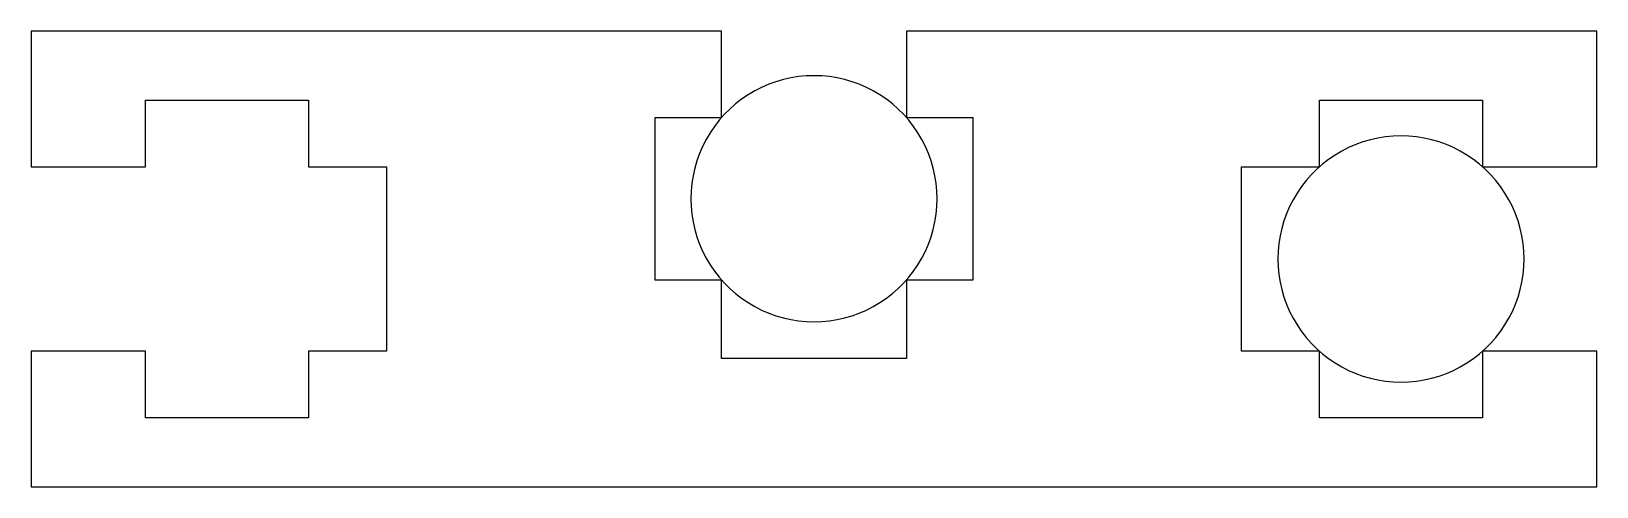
# Model space of a CAD drawing. Header units: metres. Extents: x -13 to 13, y -65 to 65.
# Drawn here: x -12.7 to 12.7, y -64.95 to -57.55 of the extents above.
import ezdxf

# ---------------------------------------------------------------- set-up
doc = ezdxf.new("R2010")
doc.units = ezdxf.units.M

msp = doc.modelspace()

# ---------------------------------------------------------------- linework, layer by layer
for p, q in [((-1.4986, -57.5543), (-12.7, -57.5543)), ((-12.7, -57.5543), (-12.7, -59.7514)), ((-1.4986, -58.9513), (-1.4986, -57.5543)), ((12.7, -57.5543), (1.4986, -57.5543)), ((1.4986, -57.5543), (1.4986, -58.9513)), ((12.7, -59.7514), (12.7, -57.5543)), ((-0.735352, -58.4148), (-0.850525, -58.4646)), ((-0.617279, -58.3723), (-0.735352, -58.4148)), ((-0.496765, -58.3373), (-0.617279, -58.3723)), ((-0.374298, -58.3099), (-0.496765, -58.3373)), ((-0.250351, -58.2903), (-0.374298, -58.3099)), ((-0.125427, -58.2785), (-0.250351, -58.2903)), ((0, -58.2745), (-0.125427, -58.2785)), ((0.125427, -58.2785), (0, -58.2745)), ((0.250351, -58.2903), (0.125427, -58.2785)), ((0.374298, -58.3099), (0.250351, -58.2903)), ((0.496765, -58.3373), (0.374298, -58.3099)), ((0.617279, -58.3723), (0.496765, -58.3373)), ((0.735352, -58.4148), (0.617279, -58.3723)), ((0.850525, -58.4646), (0.735352, -58.4148)), ((-10.8458, -59.7514), (-10.8458, -58.6719)), ((-10.8458, -58.6719), (-8.20421, -58.6719)), ((-8.20421, -58.6719), (-8.20421, -59.7514)), ((-1.17413, -58.656), (-1.2733, -58.7329)), ((-1.07034, -58.5855), (-1.17413, -58.656)), ((-0.962326, -58.5216), (-1.07034, -58.5855)), ((-0.850525, -58.4646), (-0.962326, -58.5216)), ((0.962326, -58.5216), (0.850525, -58.4646)), ((1.07034, -58.5855), (0.962326, -58.5216)), ((1.17413, -58.656), (1.07034, -58.5855)), ((1.2733, -58.7329), (1.17413, -58.656)), ((8.20421, -59.7514), (8.20421, -58.6719)), ((8.20421, -58.6719), (10.8458, -58.6719)), ((10.8458, -58.6719), (10.8458, -59.7514)), ((-1.45616, -58.9047), (-1.53915, -58.9988)), ((-1.36743, -58.8159), (-1.45616, -58.9047)), ((-1.2733, -58.7329), (-1.36743, -58.8159)), ((1.36743, -58.8159), (1.2733, -58.7329)), ((1.45616, -58.9047), (1.36743, -58.8159)), ((1.53915, -58.9988), (1.45616, -58.9047)), ((-2.57809, -61.5929), (-2.57809, -58.9513)), ((-2.57809, -58.9513), (-1.4986, -58.9513)), ((-1.61607, -59.098), (-1.6866, -59.2018)), ((-1.53915, -58.9988), (-1.61607, -59.098)), ((1.4986, -58.9513), (2.57809, -58.9513)), ((1.61607, -59.098), (1.53915, -58.9988)), ((1.6866, -59.2018), (1.61607, -59.098)), ((2.57809, -58.9513), (2.57809, -61.5929)), ((-1.80745, -59.4216), (-1.8573, -59.5367)), ((-1.75049, -59.3098), (-1.80745, -59.4216)), ((-1.6866, -59.2018), (-1.75049, -59.3098)), ((1.75049, -59.3098), (1.6866, -59.2018)), ((1.80745, -59.4216), (1.75049, -59.3098)), ((1.8573, -59.5367), (1.80745, -59.4216)), ((8.78964, -59.3927), (8.67447, -59.4426)), ((8.9077, -59.3502), (8.78964, -59.3927)), ((9.02821, -59.3152), (8.9077, -59.3502)), ((9.15068, -59.2878), (9.02821, -59.3152)), ((9.27463, -59.2682), (9.15068, -59.2878)), ((9.39957, -59.2564), (9.27463, -59.2682)), ((9.52499, -59.2524), (9.39957, -59.2564)), ((9.65042, -59.2564), (9.52499, -59.2524)), ((9.77536, -59.2682), (9.65042, -59.2564)), ((9.89931, -59.2878), (9.77536, -59.2682)), ((10.0218, -59.3152), (9.89931, -59.2878)), ((10.1423, -59.3502), (10.0218, -59.3152)), ((10.2603, -59.3927), (10.1423, -59.3502)), ((10.3755, -59.4426), (10.2603, -59.3927)), ((-1.8998, -59.6548), (-1.93481, -59.7753)), ((-1.8573, -59.5367), (-1.8998, -59.6548)), ((1.8998, -59.6548), (1.8573, -59.5367)), ((1.93481, -59.7753), (1.8998, -59.6548)), ((8.35085, -59.6339), (8.25169, -59.7108)), ((8.45464, -59.5634), (8.35085, -59.6339)), ((8.56265, -59.4995), (8.45464, -59.5634)), ((8.67447, -59.4426), (8.56265, -59.4995)), ((10.4873, -59.4995), (10.3755, -59.4426)), ((10.5954, -59.5634), (10.4873, -59.4995)), ((10.6991, -59.6339), (10.5954, -59.5634)), ((10.7983, -59.7108), (10.6991, -59.6339)), ((-12.7, -59.7514), (-10.8458, -59.7514)), ((-8.20421, -59.7514), (-6.9342, -59.7514)), ((-6.9342, -59.7514), (-6.9342, -62.7486)), ((-1.96219, -59.8978), (-1.98181, -60.0217)), ((-1.93481, -59.7753), (-1.96219, -59.8978)), ((1.96219, -59.8978), (1.93481, -59.7753)), ((1.98181, -60.0217), (1.96219, -59.8978)), ((6.9342, -62.7486), (6.9342, -59.7514)), ((6.9342, -59.7514), (8.20421, -59.7514)), ((8.06882, -59.8826), (7.98584, -59.9767)), ((8.15756, -59.7938), (8.06882, -59.8826)), ((8.25169, -59.7108), (8.15756, -59.7938)), ((10.8924, -59.7938), (10.7983, -59.7108)), ((10.8458, -59.7514), (12.7, -59.7514)), ((10.9812, -59.8826), (10.8924, -59.7938)), ((11.0641, -59.9767), (10.9812, -59.8826)), ((-1.99362, -60.1467), (-1.99757, -60.2721)), ((-1.98181, -60.0217), (-1.99362, -60.1467)), ((1.99362, -60.1467), (1.98181, -60.0217)), ((1.99757, -60.2721), (1.99362, -60.1467)), ((7.83838, -60.1797), (7.77451, -60.2877)), ((7.90892, -60.0759), (7.83838, -60.1797)), ((7.98584, -59.9767), (7.90892, -60.0759)), ((11.1411, -60.0759), (11.0641, -59.9767)), ((11.2116, -60.1797), (11.1411, -60.0759)), ((11.2755, -60.2877), (11.2116, -60.1797)), ((-1.99757, -60.2721), (-1.99362, -60.3975)), ((-1.99362, -60.3975), (-1.98181, -60.5225)), ((1.98181, -60.5225), (1.99362, -60.3975)), ((1.99362, -60.3975), (1.99757, -60.2721)), ((7.71753, -60.3995), (7.66769, -60.5146)), ((7.77451, -60.2877), (7.71753, -60.3995)), ((11.3325, -60.3995), (11.2755, -60.2877)), ((11.3823, -60.5146), (11.3325, -60.3995)), ((-1.98181, -60.5225), (-1.96219, -60.6464)), ((-1.96219, -60.6464), (-1.93481, -60.7689)), ((1.93481, -60.7689), (1.96219, -60.6464)), ((1.96219, -60.6464), (1.98181, -60.5225)), ((7.62518, -60.6327), (7.59018, -60.7532)), ((7.66769, -60.5146), (7.62518, -60.6327)), ((11.4248, -60.6327), (11.3823, -60.5146)), ((11.4598, -60.7532), (11.4248, -60.6327)), ((-1.93481, -60.7689), (-1.8998, -60.8894)), ((-1.8998, -60.8894), (-1.8573, -61.0075)), ((1.8573, -61.0075), (1.8998, -60.8894)), ((1.8998, -60.8894), (1.93481, -60.7689)), ((7.56281, -60.8757), (7.54317, -60.9996)), ((7.59018, -60.7532), (7.56281, -60.8757)), ((11.4872, -60.8757), (11.4598, -60.7532)), ((11.5068, -60.9996), (11.4872, -60.8757)), ((-1.8573, -61.0075), (-1.80745, -61.1226)), ((-1.80745, -61.1226), (-1.75049, -61.2345)), ((1.75049, -61.2345), (1.80745, -61.1226)), ((1.80745, -61.1226), (1.8573, -61.0075)), ((7.53136, -61.1246), (7.52742, -61.25)), ((7.54317, -60.9996), (7.53136, -61.1246)), ((11.5186, -61.1246), (11.5068, -60.9996)), ((11.5226, -61.25), (11.5186, -61.1246)), ((-1.75049, -61.2345), (-1.6866, -61.3425)), ((-1.6866, -61.3425), (-1.61607, -61.4462)), ((-1.61607, -61.4462), (-1.53915, -61.5454)), ((1.53915, -61.5454), (1.61607, -61.4462)), ((1.61607, -61.4462), (1.6866, -61.3425)), ((1.6866, -61.3425), (1.75049, -61.2345)), ((7.52742, -61.25), (7.53136, -61.3754)), ((7.53136, -61.3754), (7.54317, -61.5004)), ((11.5068, -61.5004), (11.5186, -61.3754)), ((11.5186, -61.3754), (11.5226, -61.25)), ((-1.4986, -61.5929), (-2.57809, -61.5929)), ((-1.53915, -61.5454), (-1.45616, -61.6395)), ((-1.4986, -62.8629), (-1.4986, -61.5929)), ((-1.45616, -61.6395), (-1.36743, -61.7283)), ((1.36743, -61.7283), (1.45616, -61.6395)), ((1.45616, -61.6395), (1.53915, -61.5454)), ((2.57809, -61.5929), (1.4986, -61.5929)), ((1.4986, -61.5929), (1.4986, -62.8629)), ((7.54317, -61.5004), (7.56281, -61.6243)), ((7.56281, -61.6243), (7.59018, -61.7468)), ((11.4598, -61.7468), (11.4872, -61.6243)), ((11.4872, -61.6243), (11.5068, -61.5004)), ((-1.36743, -61.7283), (-1.2733, -61.8112)), ((-1.2733, -61.8112), (-1.17413, -61.8882)), ((-1.17413, -61.8882), (-1.07034, -61.9587)), ((-1.07034, -61.9587), (-0.962326, -62.0226)), ((0.962326, -62.0226), (1.07034, -61.9587)), ((1.07034, -61.9587), (1.17413, -61.8882)), ((1.17413, -61.8882), (1.2733, -61.8112)), ((1.2733, -61.8112), (1.36743, -61.7283)), ((7.59018, -61.7468), (7.62518, -61.8673)), ((7.62518, -61.8673), (7.66769, -61.9854)), ((11.3823, -61.9854), (11.4248, -61.8673)), ((11.4248, -61.8673), (11.4598, -61.7468)), ((-0.962326, -62.0226), (-0.850525, -62.0796)), ((-0.850525, -62.0796), (-0.735352, -62.1294)), ((-0.735352, -62.1294), (-0.617279, -62.1719)), ((-0.617279, -62.1719), (-0.496765, -62.2069)), ((-0.496765, -62.2069), (-0.374298, -62.2343)), ((0.374298, -62.2343), (0.496765, -62.2069)), ((0.496765, -62.2069), (0.617279, -62.1719)), ((0.617279, -62.1719), (0.735352, -62.1294)), ((0.735352, -62.1294), (0.850525, -62.0796)), ((0.850525, -62.0796), (0.962326, -62.0226)), ((7.66769, -61.9854), (7.71753, -62.1005)), ((7.71753, -62.1005), (7.77451, -62.2123)), ((7.77451, -62.2123), (7.83838, -62.3203)), ((11.2116, -62.3203), (11.2755, -62.2123)), ((11.2755, -62.2123), (11.3325, -62.1005)), ((11.3325, -62.1005), (11.3823, -61.9854)), ((-0.374298, -62.2343), (-0.250351, -62.2539)), ((-0.250351, -62.2539), (-0.125427, -62.2657)), ((-0.125427, -62.2657), (0, -62.2697)), ((0, -62.2697), (0.125427, -62.2657)), ((0.125427, -62.2657), (0.250351, -62.2539)), ((0.250351, -62.2539), (0.374298, -62.2343)), ((7.83838, -62.3203), (7.90892, -62.4241)), ((7.90892, -62.4241), (7.98584, -62.5233)), ((11.0641, -62.5233), (11.1411, -62.4241)), ((11.1411, -62.4241), (11.2116, -62.3203)), ((7.98584, -62.5233), (8.06882, -62.6174)), ((8.06882, -62.6174), (8.15756, -62.7062)), ((8.15756, -62.7062), (8.25169, -62.7892)), ((10.7983, -62.7892), (10.8924, -62.7062)), ((10.8924, -62.7062), (10.9812, -62.6174)), ((10.9812, -62.6174), (11.0641, -62.5233)), ((-10.8458, -62.7486), (-12.7, -62.7486)), ((-12.7, -62.7486), (-12.7, -64.9457)), ((-10.8458, -63.8281), (-10.8458, -62.7486)), ((-6.9342, -62.7486), (-8.20421, -62.7486)), ((-8.20421, -62.7486), (-8.20421, -63.8281)), ((1.4986, -62.8629), (-1.4986, -62.8629)), ((8.20421, -62.7486), (6.9342, -62.7486)), ((8.20421, -63.8281), (8.20421, -62.7486)), ((8.25169, -62.7892), (8.35085, -62.8661)), ((8.35085, -62.8661), (8.45464, -62.9366)), ((8.45464, -62.9366), (8.56265, -63.0005)), ((10.4873, -63.0005), (10.5954, -62.9366)), ((10.5954, -62.9366), (10.6991, -62.8661)), ((10.6991, -62.8661), (10.7983, -62.7892)), ((12.7, -62.7486), (10.8458, -62.7486)), ((10.8458, -62.7486), (10.8458, -63.8281)), ((12.7, -64.9457), (12.7, -62.7486)), ((8.56265, -63.0005), (8.67447, -63.0574)), ((8.67447, -63.0574), (8.78964, -63.1073)), ((8.78964, -63.1073), (8.9077, -63.1498)), ((8.9077, -63.1498), (9.02821, -63.1848)), ((9.02821, -63.1848), (9.15068, -63.2122)), ((9.15068, -63.2122), (9.27463, -63.2318)), ((9.27463, -63.2318), (9.39957, -63.2436)), ((9.39957, -63.2436), (9.52499, -63.2476)), ((9.52499, -63.2476), (9.65042, -63.2436)), ((9.65042, -63.2436), (9.77536, -63.2318)), ((9.77536, -63.2318), (9.89931, -63.2122)), ((9.89931, -63.2122), (10.0218, -63.1848)), ((10.0218, -63.1848), (10.1423, -63.1498)), ((10.1423, -63.1498), (10.2603, -63.1073)), ((10.2603, -63.1073), (10.3755, -63.0574)), ((10.3755, -63.0574), (10.4873, -63.0005)), ((-8.20421, -63.8281), (-10.8458, -63.8281)), ((10.8458, -63.8281), (8.20421, -63.8281)), ((-12.7, -64.9457), (12.7, -64.9457))]:
    msp.add_line(p, q)

doc.saveas('drawing.dxf')
